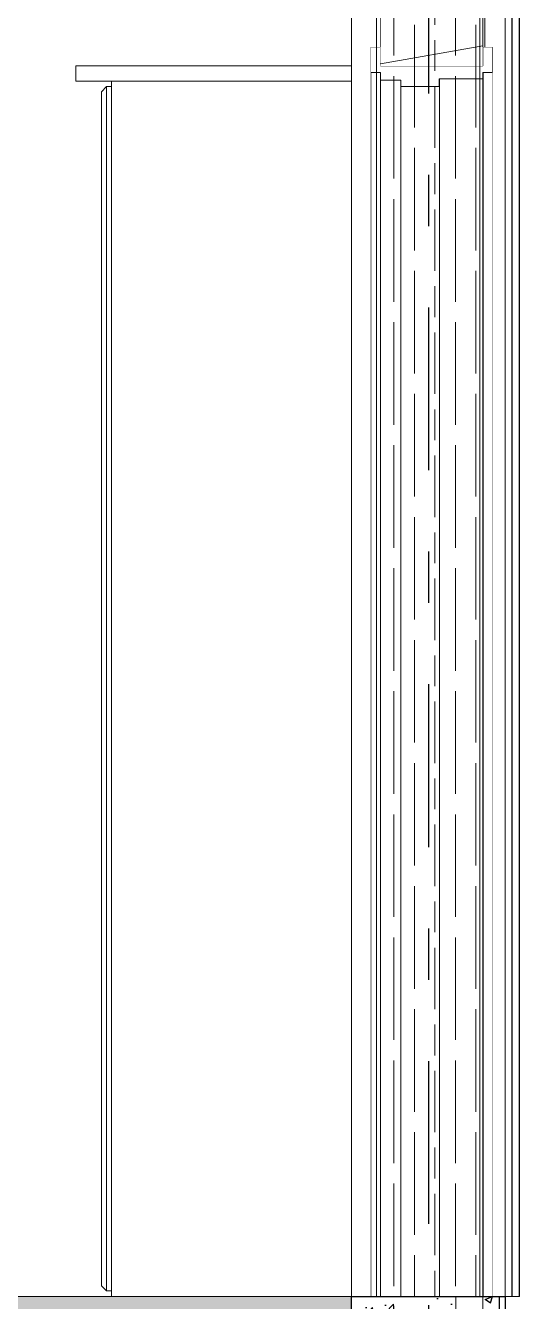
# Model space of a CAD drawing. Header units: metres. Extents: x -0.7 to 10.5, y -2 to 12.8.
# Drawn here: x 8.254 to 9.218, y 4.19 to 6.679 of the extents above; entities that cross this region are included whole.
import ezdxf
from ezdxf.enums import TextEntityAlignment as Align

# ---------------------------------------------------------------- set-up
doc = ezdxf.new("R2010")
doc.units = ezdxf.units.M
doc.header["$MEASUREMENT"] = 0
doc.linetypes.add('DASHDOT', pattern=[25.4, 12.7, -6.35, 0, -6.35])
doc.linetypes.add('Xref_Alzado 1$0$Wipeout_Contour', pattern=[1000, 0, -1000])
for name, color, linetype in [('Eje', 5, 'DASHDOT'), ('TEXTO', 7, 'Continuous'), ('Xref_Alzado 1 Est$0$00-COLUMNAS', 253, 'Continuous'), ('Xref_Alzado 1$0$Archicad Doors', 7, 'Continuous'), ('Xref_Alzado 1$0$Estructura - Muros', 7, 'Continuous'), ('Xref_Alzado 1$0$Estructura - Vigas y Pilares', 7, 'Continuous'), ('Xref_Alzado 1$0$Interior - Mobiliario', 7, 'Continuous')]:
    doc.layers.add(name, color=color, linetype=linetype)
for name, color, linetype, lineweight in [('Xref_Alzado 1 Est$0$00-MADERA', 42, 'Continuous', 13), ('Xref_Alzado 1 Est$0$00-VIGAS', 4, 'Continuous', 13), ('Xref_Alzado 1$0$Archicad Doors_Pen_No__23', 7, 'Continuous', 18), ('Xref_Alzado 1$0$Estructura - Muros_Pen_No__1', 7, 'Continuous', 13), ('Xref_Alzado 1$0$Estructura - Muros_Pen_No__175', 9, 'Continuous', 13)]:
    doc.layers.add(name, color=color, linetype=linetype, lineweight=lineweight)
for name, color, linetype, lineweight, true_color in [('Xref_Alzado 1$0$Archicad Doors_Pen_No__3', 7, 'Continuous', 18, 0xff6600), ('Xref_Alzado 1$0$Archicad Doors_Pen_No__81', 7, 'Continuous', 13, 0x6a6a6a), ('Xref_Alzado 1$0$Estructura - Muros_Pen_No__81', 7, 'Continuous', 13, 0x6a6a6a), ('Xref_Alzado 1$0$Estructura - Vigas y Pilares_Pen_No__81', 7, 'Continuous', 13, 0x6a6a6a), ('Xref_Alzado 1$0$Interior - Mobiliario _Pen_No__81', 7, 'Continuous', 13, 0x6a6a6a)]:
    doc.layers.add(name, color=color, linetype=linetype, lineweight=lineweight, true_color=true_color)
doc.styles.add('Arial', font='arial.ttf')
pattern_1 = [(10, (0, 0), (-15.6283, 88.6327), [])]

# ---------------------------------------------------------------- blocks, each defined once
blk = doc.blocks.new('Xref_Alzado 1 Est')
at = {"layer": 'Xref_Alzado 1 Est$0$00-COLUMNAS'}
h = blk.add_hatch(dxfattribs=at)
h.set_pattern_fill('AR-CONC', color=256, scale=0.02)
h.set_pattern_definition([(50, (27.2878, 3.3), (0.143452, -0.0125504), [0.015, -0.165]), (355, (27.2878, 3.3), (-0.0277503, 0.1504384), [0.012, -0.132]), (100.45144, (27.29976, 3.29895), (0.1157018, 0.137888), [0.012748, -0.1402284]), (46.1842, (27.2878, 3.34), (0.2134483, -0.0331039), [0.0225, -0.2475]), (96.6356, (27.3056, 3.33724), (0.1869324, 0.1948237), [0.019122, -0.2103428]), (351.1842, (27.2878, 3.34), (0.1869324, 0.1948237), [0.018, -0.198]), (21, (27.3078, 3.33), (0.1193814, -0.0805238), [0.015, -0.165]), (326, (27.3078, 3.33), (0.0486631, 0.14503), [0.012, -0.132]), (71.45144, (27.31775, 3.32329), (0.1680445, 0.0645062), [0.012748, -0.1402284]), (37.5, (27.287805, 3.3), (0.00243197, 0.06657877), [0, -0.1304, 0, -0.134, 0, -0.1325]), (7.5, (27.287805, 3.3), (0.0526139, 0.07888234), [0, -0.0764, 0, -0.1274, 0, -0.0505]), (327.5, (27.243205, 3.3), (0.10676449, -0.00451097), [0, -0.05, 0, -0.156, 0, -0.207]), (317.5, (27.223205, 3.3), (0.11663723, 0.020021), [0, -0.065, 0, -0.1036, 0, -0.147])])
h.paths.add_polyline_path([(9.4167, 3.3), (9.1165, 3.3), (9.1165, 0.3), (9.4167, 0.3)])
at = {"layer": 'Xref_Alzado 1 Est$0$00-MADERA'}
h = blk.add_hatch(dxfattribs=at)
h.set_pattern_fill('GOST_WOOD', color=256, scale=0.02)
h.set_pattern_definition([(90, (3.0129, -1e-07), (0.12, -7e-18), [0.2, -0.04]), (90, (3.0529, -0.04), (0.12, -7e-18), [0.12, -0.03, 0.06, -0.03]), (90, (3.0929, -0.1), (0.12, -7e-18), [0.2, -0.04])])
h.paths.add_polyline_path([(9.1651, 3.3), (9.3673, 3.3), (9.3673, 7.0041), (9.1651, 6.95)])
at = {"layer": 'Xref_Alzado 1 Est$0$00-VIGAS'}
h = blk.add_hatch(dxfattribs=at)
h.set_pattern_fill('AR-CONC', color=256, scale=0.02)
h.set_pattern_definition([(50, (3.06188, 0), (0.143452, -0.0125504), [0.015, -0.165]), (355, (3.06188, 0), (-0.0277503, 0.1504384), [0.012, -0.132]), (100.4514, (3.07383, -0.00105), (0.1157018, 0.137888), [0.012748, -0.1402284]), (46.1842, (3.06188, 0.04), (0.2134483, -0.033104), [0.0225, -0.2475]), (96.6356, (3.07966, 0.03724), (0.1869324, 0.194824), [0.019122, -0.210343]), (351.184, (3.06188, 0.04), (0.1869324, 0.194824), [0.018, -0.198]), (21, (3.08188, 0.03), (0.1193814, -0.0805238), [0.015, -0.165]), (326, (3.08188, 0.03), (0.048663, 0.14503), [0.012, -0.132]), (71.4514, (3.09182, 0.02329), (0.1680445, 0.0645062), [0.012748, -0.1402284]), (37.5, (3.061876, 0), (0.00243197, 0.06657877), [0, -0.1304, 0, -0.134, 0, -0.1325]), (7.5, (3.061876, 0), (0.0526139, 0.07888234), [0, -0.0764, 0, -0.1274, 0, -0.0505]), (327.5, (3.017276, 0), (0.1067645, -0.00451097), [0, -0.05, 0, -0.156, 0, -0.207]), (317.5, (2.99728, 0), (0.1166372, 0.020021), [0, -0.065, 0, -0.1036, 0, -0.147])])
h.paths.add_polyline_path([(3.4157, 3.3), (3.4157, 2.85), (9.1165, 2.85), (9.1165, 3.3)])
at = {"layer": 'Xref_Alzado 1 Est$0$00-COLUMNAS'}
blk.add_lwpolyline([(9.1165, 3.3), (9.4167, 3.3), (9.4167, 0.3), (9.1165, 0.3)], close=True, dxfattribs=at)
at = {"layer": 'Xref_Alzado 1 Est$0$00-MADERA'}
blk.add_lwpolyline([(9.3673, 3.3), (9.1651, 3.3), (9.1651, 6.95), (9.3673, 7.0041)], close=True, dxfattribs=at)
at = {"layer": 'Xref_Alzado 1 Est$0$00-VIGAS'}
blk.add_lwpolyline([(9.1165, 3.3), (3.4157, 3.3), (3.4157, 2.85), (9.1165, 2.85)], close=True, dxfattribs=at)
blk = doc.blocks.new('Xref_Alzado 1$0$Section Element_10')
at = {"layer": 'Xref_Alzado 1$0$Archicad Doors_Pen_No__23', "color": 7, "linetype": 'Continuous', "lineweight": 18}
blk.add_line((-8986.1, 2400), (-9101.1, 2400), dxfattribs=at)
at = {"layer": 'Xref_Alzado 1$0$Archicad Doors_Pen_No__3', "color": 30, "linetype": 'Continuous', "lineweight": 18, "true_color": 0xff6600}
for p, q in [((-9101.1, 2437), (-9120.1, 2437)), ((-9101.1, 2437), (-9101.1, 2400)), ((-8901.1, 2437), (-8901.1, 2400)), ((-8901.1, 2400), (-8986.1, 2400))]:
    blk.add_line(p, q, dxfattribs=at)
at = {"color": 254, "linetype": 'Xref_Alzado 1$0$Wipeout_Contour', "lineweight": 0, "ltscale": 46462.553164}
blk.add_wipeout([(-9119.7, 2387), (-9119.7, 0), (-9101.1, 0), (-9101.1, 2372), (-9101.1, 2387)], dxfattribs=at).dxf.layer = 'Xref_Alzado 1$0$Archicad Doors'
at = {"color": 254, "linetype": 'Xref_Alzado 1$0$Wipeout_Contour', "lineweight": 0, "ltscale": 36393.152179}
blk.add_wipeout([(-8985.8, 0), (-8900.8, 0), (-8900.8, 2375), (-8985.8, 2375)], dxfattribs=at).dxf.layer = 'Xref_Alzado 1$0$Archicad Doors'
at = {"layer": 'Xref_Alzado 1$0$Archicad Doors_Pen_No__23', "color": 7, "linetype": 'Continuous', "lineweight": 18}
blk.add_line((-9101.1, 2387), (-9101.1, 2372), dxfattribs=at)
at = {"layer": 'Xref_Alzado 1$0$Archicad Doors_Pen_No__3', "color": 30, "linetype": 'Continuous', "lineweight": 18, "true_color": 0xff6600}
for p in [(-9120.1, 2437), (-9101.1, 2387)]:
    blk.add_line(p, (-9120.1, 2387), dxfattribs=at)
at = {"layer": 'Xref_Alzado 1$0$Archicad Doors_Pen_No__3', "color": 30, "linetype": 'Continuous', "lineweight": 18, "true_color": 0xff6600, "flags": 128}
blk.add_lwpolyline([(-9101.1, 2372), (-9101.1, 2272), (-9101.1, 200), (-9101.1, 0)], dxfattribs=at)
at = {"layer": 'Xref_Alzado 1$0$Archicad Doors_Pen_No__81', "color": 251, "linetype": 'Continuous', "lineweight": 13, "true_color": 0x6a6a6a}
blk.add_line((-9119.7, 0), (-9119.7, 2387), dxfattribs=at)
at = {"color": 254, "linetype": 'Xref_Alzado 1$0$Wipeout_Contour', "lineweight": 0, "ltscale": 36229.019838}
blk.add_wipeout([(-8900.8, 2375), (-8900.8, 0), (-8900.7, 0), (-8900.7, 2387)], dxfattribs=at).dxf.layer = 'Xref_Alzado 1$0$Archicad Doors'
at = {"color": 254, "linetype": 'Xref_Alzado 1$0$Wipeout_Contour', "lineweight": 0, "ltscale": 36700.4191}
blk.add_wipeout([(-9060.8, 0), (-8985.8, 0), (-8985.8, 2360), (-9060.8, 2360)], dxfattribs=at).dxf.layer = 'Xref_Alzado 1$0$Archicad Doors'
at = {"color": 254, "linetype": 'Xref_Alzado 1$0$Wipeout_Contour', "lineweight": 0, "ltscale": 46461.198128}
blk.add_wipeout([(-8986.1, 2360), (-8985.8, 2360), (-8985.8, 2360), (-8985.8, 2375), (-8986.1, 2375)], dxfattribs=at).dxf.layer = 'Xref_Alzado 1$0$Archicad Doors'
at = {"color": 254, "linetype": 'Xref_Alzado 1$0$Wipeout_Contour', "lineweight": 0, "ltscale": 36855.500689}
blk.add_wipeout([(-8900.7, 2387), (-8901.1, 2387), (-8901.1, 2375), (-8900.8, 2375)], dxfattribs=at).dxf.layer = 'Xref_Alzado 1$0$Archicad Doors'
at = {"color": 254, "linetype": 'Xref_Alzado 1$0$Wipeout_Contour', "lineweight": 0, "ltscale": 36809.368479}
blk.add_wipeout([(-9061.1, 2272), (-9061.1, 200), (-9060.8, 200), (-9060.8, 2272)], dxfattribs=at).dxf.layer = 'Xref_Alzado 1$0$Archicad Doors'
at = {"layer": 'Xref_Alzado 1$0$Archicad Doors_Pen_No__23', "color": 7, "linetype": 'Continuous', "lineweight": 18}
blk.add_line((-8986.1, 2375), (-8986.1, 2360), dxfattribs=at)
at = {"layer": 'Xref_Alzado 1$0$Archicad Doors_Pen_No__81', "color": 251, "linetype": 'Continuous', "lineweight": 13, "true_color": 0x6a6a6a}
for p, q in [((-8985.8, 0), (-8985.8, 2375)), ((-8985.8, 2360), (-8986.1, 2360)), ((-8985.8, 0), (-8985.8, 2360))]:
    blk.add_line(p, q, dxfattribs=at)
at = {"color": 254, "linetype": 'Xref_Alzado 1$0$Wipeout_Contour', "lineweight": 0, "ltscale": 36194.691514}
blk.add_wipeout([(-8881.7, 0), (-8881.7, 2387), (-8900.7, 2387), (-8900.7, 0)], dxfattribs=at).dxf.layer = 'Xref_Alzado 1$0$Archicad Doors'
at = {"color": 254, "linetype": 'Xref_Alzado 1$0$Wipeout_Contour', "lineweight": 0, "ltscale": 37409.521303}
blk.add_wipeout([(-9060.8, 2360), (-9061.1, 2360), (-9061.1, 2272), (-9060.8, 2272)], dxfattribs=at).dxf.layer = 'Xref_Alzado 1$0$Archicad Doors'
at = {"color": 254, "linetype": 'Xref_Alzado 1$0$Wipeout_Contour', "lineweight": 0, "ltscale": 36248.328792}
blk.add_wipeout([(-9061.1, 0), (-9060.8, 0), (-9060.8, 200), (-9061.1, 200)], dxfattribs=at).dxf.layer = 'Xref_Alzado 1$0$Archicad Doors'
at = {"layer": 'Xref_Alzado 1$0$Archicad Doors_Pen_No__23', "color": 7, "linetype": 'Continuous', "lineweight": 18}
for p in [(-9061.1, 2372), (-8986.1, 2360)]:
    blk.add_line(p, (-9061.1, 2360), dxfattribs=at)
at = {"layer": 'Xref_Alzado 1$0$Archicad Doors_Pen_No__3', "color": 30, "linetype": 'Continuous', "lineweight": 18, "true_color": 0xff6600}
for p, q in [((-9061.1, 2372), (-9101.1, 2372)), ((-8901.1, 2375), (-8986.1, 2375)), ((-8901.1, 2387), (-8901.1, 2375)), ((-9061.1, 0), (-9101.1, 0))]:
    blk.add_line(p, q, dxfattribs=at)
at = {"layer": 'Xref_Alzado 1$0$Archicad Doors_Pen_No__3', "color": 30, "linetype": 'Continuous', "lineweight": 18, "true_color": 0xff6600, "flags": 128}
blk.add_lwpolyline([(-9061.1, 2360), (-9061.1, 2272), (-9061.1, 200), (-9061.1, 0)], dxfattribs=at)
at = {"layer": 'Xref_Alzado 1$0$Archicad Doors_Pen_No__81', "color": 251, "linetype": 'Continuous', "lineweight": 13, "true_color": 0x6a6a6a}
for p, q in [((-8900.8, 2375), (-8901.1, 2375)), ((-8900.8, 0), (-8900.8, 2375)), ((-8900.7, 0), (-8900.7, 2387)), ((-9060.8, 2360), (-9060.8, 0)), ((-8900.7, 0), (-8900.8, 0))]:
    blk.add_line(p, q, dxfattribs=at)
at = {"color": 254, "linetype": 'Xref_Alzado 1$0$Wipeout_Contour', "lineweight": 0, "ltscale": 36170.107643}
blk.add_wipeout([(-8881.6, 0), (-8881.6, 2437), (-8881.7, 2387), (-8881.7, 0)], dxfattribs=at).dxf.layer = 'Xref_Alzado 1$0$Archicad Doors'
at = {"layer": 'Xref_Alzado 1$0$Archicad Doors_Pen_No__81', "color": 251, "linetype": 'Continuous', "lineweight": 13, "true_color": 0x6a6a6a}
for p, q in [((-8881.7, 0), (-8900.7, 0)), ((-8881.6, 0), (-8881.7, 0))]:
    blk.add_line(p, q, dxfattribs=at)
at = {"color": 254, "linetype": 'Xref_Alzado 1$0$Wipeout_Contour', "lineweight": 0, "ltscale": 36814.109583}
blk.add_wipeout([(-8881.6, 2437), (-8882.1, 2437), (-8882.1, 2387), (-8881.7, 2387)], dxfattribs=at).dxf.layer = 'Xref_Alzado 1$0$Archicad Doors'
at = {"layer": 'Xref_Alzado 1$0$Archicad Doors_Pen_No__3', "color": 30, "linetype": 'Continuous', "lineweight": 18, "true_color": 0xff6600}
for p, q in [((-8882.1, 2437), (-8901.1, 2437)), ((-8882.1, 2437), (-8882.1, 2387)), ((-8882.1, 2387), (-8901.1, 2387))]:
    blk.add_line(p, q, dxfattribs=at)
at = {"layer": 'Xref_Alzado 1$0$Archicad Doors_Pen_No__81', "color": 251, "linetype": 'Continuous', "lineweight": 13, "true_color": 0x6a6a6a}
for p, q in [((-8882.1, 2437), (-8881.6, 2437)), ((-8881.6, 2437), (-8881.6, 0)), ((-8881.7, 2387), (-8882.1, 2387)), ((-8881.7, 0), (-8881.7, 2387))]:
    blk.add_line(p, q, dxfattribs=at)
blk = doc.blocks.new('Xref_Alzado 1$0$Section Element_23')
at = {"color": 254, "linetype": 'Xref_Alzado 1$0$Wipeout_Contour', "lineweight": 0, "ltscale": 39284.084028}
blk.add_wipeout([(-8900.6, 4082.7), (-8892.3, 4074.4), (-8892.3, 4240), (-8900.6, 4240)], dxfattribs=at).dxf.layer = 'Xref_Alzado 1$0$Estructura - Muros'
at = {"color": 254, "linetype": 'Xref_Alzado 1$0$Wipeout_Contour', "lineweight": 0, "ltscale": 37235.418244}
blk.add_wipeout([(-8896.9, 2999.7), (-8901.1, 2999.7), (-8901.1, 2437), (-8896.9, 2437)], dxfattribs=at).dxf.layer = 'Xref_Alzado 1$0$Estructura - Muros'
at = {"color": 254, "linetype": 'Xref_Alzado 1$0$Wipeout_Contour', "lineweight": 0, "ltscale": 39234.757255}
blk.add_wipeout([(-8887, 4082.6), (-8878.8, 4074.4), (-8878.8, 4240), (-8887, 4240)], dxfattribs=at).dxf.layer = 'Xref_Alzado 1$0$Estructura - Muros'
at = {"color": 254, "linetype": 'Xref_Alzado 1$0$Wipeout_Contour', "lineweight": 0, "ltscale": 37607.011283}
blk.add_wipeout([(-9101.1, 2400), (-8901.1, 2400), (-8901.1, 2999.7), (-9101.1, 2999.7)], dxfattribs=at).dxf.layer = 'Xref_Alzado 1$0$Estructura - Muros'
at = {"layer": 'Xref_Alzado 1$0$Estructura - Muros_Pen_No__175', "linetype": 'Continuous', "lineweight": 13}
h = blk.add_hatch(dxfattribs=at)
h.set_pattern_fill('MADERA', color=9, style=0, pattern_type=2)
h.set_pattern_definition(pattern_1)
h.paths.add_polyline_path([(-9101.1, 2400), (-8901.1, 2400), (-8901.1, 2999.7), (-9101.1, 2999.7)])
at = {"layer": 'Xref_Alzado 1$0$Estructura - Muros_Pen_No__1', "color": 7, "linetype": 'Continuous', "lineweight": 13}
for p, q in [((-9101.1, 2999.7), (-9101.1, 2437)), ((-8901.1, 2999.7), (-8901.1, 2437))]:
    blk.add_line(p, q, dxfattribs=at)
at = {"color": 254, "linetype": 'Xref_Alzado 1$0$Wipeout_Contour', "lineweight": 0, "ltscale": 39204.587157}
blk.add_wipeout([(-8873.4, 4240), (-8878.8, 4240), (-8878.8, 4074.4), (-8873.4, 4069)], dxfattribs=at).dxf.layer = 'Xref_Alzado 1$0$Estructura - Muros'
at = {"layer": 'Xref_Alzado 1$0$Estructura - Muros_Pen_No__81', "color": 251, "linetype": 'Continuous', "lineweight": 13, "true_color": 0x6a6a6a}
for p, q in [((-8873.4, 4240), (-8873.4, 4074.4)), ((-8873.4, 4074.4), (-8873.4, 4069))]:
    blk.add_line(p, q, dxfattribs=at)
at = {"color": 254, "linetype": 'Xref_Alzado 1$0$Wipeout_Contour', "lineweight": 0, "ltscale": 39253.627038}
blk.add_wipeout([(-8892.3, 4240), (-8892.3, 4074.4), (-8887, 4069), (-8887, 4240)], dxfattribs=at).dxf.layer = 'Xref_Alzado 1$0$Estructura - Muros'
at = {"layer": 'Xref_Alzado 1$0$Estructura - Muros_Pen_No__81', "color": 251, "linetype": 'Continuous', "lineweight": 13, "true_color": 0x6a6a6a}
for p, q in [((-8873.4, 4240), (-8878.8, 4240)), ((-8878.8, 4240), (-8878.8, 4074.4))]:
    blk.add_line(p, q, dxfattribs=at)
at = {"color": 254, "linetype": 'Xref_Alzado 1$0$Wipeout_Contour', "lineweight": 0, "ltscale": 67602.618593}
blk.add_wipeout([(-8901.1, 3299.7), (-8896.9, 3299.7), (-8896.9, 3687.5), (-8900.6, 3691.1), (-8900.6, 3693.9), (-8900.6, 4240), (-8901.1, 4240)], dxfattribs=at).dxf.layer = 'Xref_Alzado 1$0$Estructura - Muros'
at = {"layer": 'Xref_Alzado 1$0$Estructura - Muros_Pen_No__81', "color": 251, "linetype": 'Continuous', "lineweight": 13, "true_color": 0x6a6a6a}
for p, q in [((-8878.8, 4240), (-8887, 4240)), ((-8887, 4240), (-8887, 4074.4)), ((-8887, 4074.4), (-8887, 4069))]:
    blk.add_line(p, q, dxfattribs=at)
at = {"color": 254, "linetype": 'Xref_Alzado 1$0$Wipeout_Contour', "lineweight": 0, "ltscale": 39073.66055}
blk.add_wipeout([(-9101.1, 3299.7), (-8901.1, 3299.7), (-8901.1, 4240), (-9101.1, 4240)], dxfattribs=at).dxf.layer = 'Xref_Alzado 1$0$Estructura - Muros'
at = {"layer": 'Xref_Alzado 1$0$Estructura - Muros_Pen_No__175', "linetype": 'Continuous', "lineweight": 13}
h = blk.add_hatch(dxfattribs=at)
h.set_pattern_fill('MADERA', color=9, style=0, pattern_type=2)
h.set_pattern_definition(pattern_1)
h.paths.add_polyline_path([(-9101.1, 3299.7), (-8901.1, 3299.7), (-8901.1, 4240), (-9101.1, 4240)])
at = {"layer": 'Xref_Alzado 1$0$Estructura - Muros_Pen_No__1', "color": 7, "linetype": 'Continuous', "lineweight": 13}
for p, q in [((-9101.1, 4240), (-9101.1, 3299.7)), ((-8901.1, 4240), (-9101.1, 4240)), ((-8901.1, 4240), (-8901.1, 3299.7))]:
    blk.add_line(p, q, dxfattribs=at)
at = {"layer": 'Xref_Alzado 1$0$Estructura - Muros_Pen_No__81', "color": 251, "linetype": 'Continuous', "lineweight": 13, "true_color": 0x6a6a6a}
for p, q in [((-8900.6, 4240), (-8901.1, 4240)), ((-8900.6, 4240), (-8900.6, 4074.4)), ((-8892.3, 4240), (-8900.6, 4240)), ((-8892.3, 4240), (-8892.3, 4074.4)), ((-8887, 4240), (-8892.3, 4240)), ((-8900.6, 4074.4), (-8900.6, 3691.1)), ((-8896.9, 3300), (-8896.9, 3687.5))]:
    blk.add_line(p, q, dxfattribs=at)
blk = doc.blocks.new('Xref_Alzado 1$0$Section Element_24')
at = {"layer": 'Xref_Alzado 1$0$Estructura - Muros_Pen_No__81', "color": 251, "linetype": 'Continuous', "lineweight": 13, "true_color": 0x6a6a6a}
blk.add_line((-8869.1, -293.9), (-8869.1, 0), dxfattribs=at)
at = {"color": 254, "linetype": 'Xref_Alzado 1$0$Wipeout_Contour', "lineweight": 0, "ltscale": 54895.506877}
blk.add_wipeout([(-8901.1, 0), (-8953.7, 0), (-8953.7, -300), (-9101.1, -300), (-9101.1, -2999.3), (-8901.1, -2999.3)], dxfattribs=at).dxf.layer = 'Xref_Alzado 1$0$Estructura - Muros'
at = {"layer": 'Xref_Alzado 1$0$Estructura - Muros_Pen_No__1', "color": 7, "linetype": 'Continuous', "lineweight": 13}
for p, q in [((-8953.7, 0), (-8953.7, -300)), ((-8901.1, 0), (-8953.7, 0)), ((-8901.1, 0), (-8901.1, -2999.3))]:
    blk.add_line(p, q, dxfattribs=at)
at = {"layer": 'Xref_Alzado 1$0$Estructura - Muros_Pen_No__81', "color": 251, "linetype": 'Continuous', "lineweight": 13, "true_color": 0x6a6a6a}
blk.add_line((-8900.8, 0), (-8901.1, 0), dxfattribs=at)
blk = doc.blocks.new('Xref_Alzado 1$0$Section Element_44')
at = {"color": 254, "linetype": 'Xref_Alzado 1$0$Wipeout_Contour', "lineweight": 0, "ltscale": 35484.87453}
blk.add_wipeout([(-8868.4, 0), (-8869.1, 0), (-8869.1, -293.9), (-8868.4, -293.9)], dxfattribs=at).dxf.layer = 'Xref_Alzado 1$0$Estructura - Muros'
at = {"layer": 'Xref_Alzado 1$0$Estructura - Muros_Pen_No__81', "color": 251, "linetype": 'Continuous', "lineweight": 13, "true_color": 0x6a6a6a}
blk.add_line((-8868.4, -293.9), (-8868.4, 0), dxfattribs=at)
blk = doc.blocks.new('Xref_Alzado 1$0$Section Element_64')
at = {"color": 254, "linetype": 'Xref_Alzado 1$0$Wipeout_Contour', "lineweight": 0, "ltscale": 38156.484388}
blk.add_wipeout([(-9625.9, 0), (-9157.7, 0), (-9157.7, 2370), (-9625.9, 2370)], dxfattribs=at).dxf.layer = 'Xref_Alzado 1$0$Interior - Mobiliario'
at = {"color": 254, "linetype": 'Xref_Alzado 1$0$Wipeout_Contour', "lineweight": 0, "ltscale": 38896.328725}
blk.add_wipeout([(-9695.9, 2370), (-9157.7, 2370), (-9157.7, 2400), (-9695.9, 2400)], dxfattribs=at).dxf.layer = 'Xref_Alzado 1$0$Interior - Mobiliario'
at = {"layer": 'Xref_Alzado 1$0$Interior - Mobiliario _Pen_No__81', "color": 251, "linetype": 'Continuous', "lineweight": 13, "true_color": 0x6a6a6a}
for p, q in [((-9695.9, 2400), (-9157.7, 2400)), ((-9695.9, 2370), (-9695.9, 2400))]:
    blk.add_line(p, q, dxfattribs=at)
at = {"color": 254, "linetype": 'Xref_Alzado 1$0$Wipeout_Contour', "lineweight": 0, "ltscale": 39093.201749}
blk.add_wipeout([(-9625.9, 2359.5), (-9635.9, 2359.5), (-9635.9, 10.5), (-9625.9, 10.5)], dxfattribs=at).dxf.layer = 'Xref_Alzado 1$0$Interior - Mobiliario'
at = {"color": 254, "linetype": 'Xref_Alzado 1$0$Wipeout_Contour', "lineweight": 0, "ltscale": 39130.134168}
blk.add_wipeout([(-9635.9, 2359.5), (-9645.8, 2349.5), (-9645.8, 20.5), (-9635.9, 10.5)], dxfattribs=at).dxf.layer = 'Xref_Alzado 1$0$Interior - Mobiliario'
at = {"layer": 'Xref_Alzado 1$0$Interior - Mobiliario _Pen_No__81', "color": 251, "linetype": 'Continuous', "lineweight": 13, "true_color": 0x6a6a6a}
for p, q in [((-9695.9, 2370), (-9625.9, 2370)), ((-9157.7, 2370), (-9625.9, 2370)), ((-9625.9, 0), (-9625.9, 2370)), ((-9635.9, 2359.5), (-9645.8, 2349.5)), ((-9645.8, 20.5), (-9645.8, 2349.5)), ((-9635.9, 10.5), (-9635.9, 2359.5)), ((-9635.9, 2359.5), (-9625.9, 2359.5)), ((-9645.8, 20.5), (-9635.9, 10.5)), ((-9625.9, 10.5), (-9635.9, 10.5))]:
    blk.add_line(p, q, dxfattribs=at)
blk = doc.blocks.new('Xref_Alzado 1$0$Section Element_77')
at = {"color": 254, "linetype": 'Xref_Alzado 1$0$Wipeout_Contour', "lineweight": 0, "ltscale": 75213.924595}
blk.add_wipeout([(-9157.7, 2999.7), (-9157.7, 0), (-9119.7, 0), (-9119.7, 2387), (-9120.1, 2387), (-9120.1, 2437), (-9101.1, 2437), (-9101.1, 2999.7)], dxfattribs=at).dxf.layer = 'Xref_Alzado 1$0$Estructura - Vigas y Pilares'
at = {"color": 254, "linetype": 'Xref_Alzado 1$0$Wipeout_Contour', "lineweight": 0, "ltscale": 54914.819263}
blk.add_wipeout([(-8896.9, 2437), (-8881.6, 2437), (-8881.6, 0), (-8857.7, 0), (-8857.7, 2999.7), (-8896.9, 2999.7)], dxfattribs=at).dxf.layer = 'Xref_Alzado 1$0$Estructura - Vigas y Pilares'
at = {"layer": 'Xref_Alzado 1$0$Estructura - Vigas y Pilares_Pen_No__81', "color": 251, "linetype": 'Continuous', "lineweight": 13, "true_color": 0x6a6a6a}
for p, q in [((-9157.7, 0), (-9157.7, 2999.7)), ((-8896.9, 2999.7), (-8896.9, 2437))]:
    blk.add_line(p, q, dxfattribs=at)
at = {"color": 254, "linetype": 'Xref_Alzado 1$0$Wipeout_Contour', "lineweight": 0, "ltscale": 36417.342559}
blk.add_wipeout([(-8856.7, 0), (-8856.7, 2999.7), (-8857.7, 2999.7), (-8857.7, 0)], dxfattribs=at).dxf.layer = 'Xref_Alzado 1$0$Estructura - Vigas y Pilares'
at = {"layer": 'Xref_Alzado 1$0$Estructura - Vigas y Pilares_Pen_No__81', "color": 251, "linetype": 'Continuous', "lineweight": 13, "true_color": 0x6a6a6a}
for p, q in [((-8857.7, 0), (-8857.7, 2999.7)), ((-8856.7, 0), (-8856.7, 2999.7)), ((-8881.6, 0), (-8857.7, 0)), ((-8857.7, 0), (-8856.7, 0))]:
    blk.add_line(p, q, dxfattribs=at)
blk = doc.blocks.new('Xref_Alzado 1$0$Section Element_78')
at = {"color": 254, "linetype": 'Xref_Alzado 1$0$Wipeout_Contour', "lineweight": 0, "ltscale": 36390.759523}
blk.add_wipeout([(-8844.1, 2999.7), (-8856.7, 2999.7), (-8856.7, 0), (-8844.1, 0)], dxfattribs=at).dxf.layer = 'Xref_Alzado 1$0$Estructura - Vigas y Pilares'
at = {"color": 254, "linetype": 'Xref_Alzado 1$0$Wipeout_Contour', "lineweight": 0, "ltscale": 36364.176305}
blk.add_wipeout([(-8843.1, 0), (-8843.1, 2999.7), (-8844.1, 2999.7), (-8844.1, 0)], dxfattribs=at).dxf.layer = 'Xref_Alzado 1$0$Estructura - Vigas y Pilares'
at = {"layer": 'Xref_Alzado 1$0$Estructura - Vigas y Pilares_Pen_No__81', "color": 251, "linetype": 'Continuous', "lineweight": 13, "true_color": 0x6a6a6a}
for p, q in [((-8844.1, 0), (-8844.1, 2999.7)), ((-8843.1, 0), (-8843.1, 2999.7)), ((-8856.7, 0), (-8844.1, 0)), ((-8844.1, 0), (-8843.1, 0))]:
    blk.add_line(p, q, dxfattribs=at)
blk = doc.blocks.new('Xref_Alzado 1$0$Section Element_79')
at = {"color": 254, "linetype": 'Xref_Alzado 1$0$Wipeout_Contour', "lineweight": 0, "ltscale": 36311.05783}
blk.add_wipeout([(-8830.4, 2999.7), (-8830.4, 0), (-8829.4, 0), (-8829.4, 2999.7)], dxfattribs=at).dxf.layer = 'Xref_Alzado 1$0$Estructura - Vigas y Pilares'
at = {"color": 254, "linetype": 'Xref_Alzado 1$0$Wipeout_Contour', "lineweight": 0, "ltscale": 36337.617162}
blk.add_wipeout([(-8830.4, 2999.7), (-8843.1, 2999.7), (-8843.1, 0), (-8830.4, 0)], dxfattribs=at).dxf.layer = 'Xref_Alzado 1$0$Estructura - Vigas y Pilares'
at = {"layer": 'Xref_Alzado 1$0$Estructura - Vigas y Pilares_Pen_No__81', "color": 251, "linetype": 'Continuous', "lineweight": 13, "true_color": 0x6a6a6a}
for p, q in [((-8830.4, 0), (-8830.4, 2999.7)), ((-8829.4, 0), (-8829.4, 2999.7)), ((-8843.1, 0), (-8830.4, 0)), ((-8830.4, 0), (-8829.4, 0))]:
    blk.add_line(p, q, dxfattribs=at)
blk = doc.blocks.new('Xref_Alzado 1')
at = {"layer": 'Xref_Alzado 1$0$Archicad Doors', "lineweight": 0, "xscale": 0.001, "yscale": 0.001, "zscale": 0.001}
blk.add_blockref('Xref_Alzado 1$0$Section Element_10', (18.274, 3.3), dxfattribs=at)
at = {"layer": 'Xref_Alzado 1$0$Estructura - Muros', "lineweight": 0, "xscale": 0.001, "yscale": 0.001, "zscale": 0.001}
for name in ['Xref_Alzado 1$0$Section Element_23', 'Xref_Alzado 1$0$Section Element_24']:
    blk.add_blockref(name, (18.274, 3.3), dxfattribs=at)
blk.add_blockref('Xref_Alzado 1$0$Section Element_44', (18.274, 3.3), dxfattribs=at)
at = {"layer": 'Xref_Alzado 1$0$Interior - Mobiliario', "lineweight": 0, "xscale": 0.001, "yscale": 0.001, "zscale": 0.001}
blk.add_blockref('Xref_Alzado 1$0$Section Element_64', (18.274, 3.3), dxfattribs=at)
at = {"layer": 'Xref_Alzado 1$0$Estructura - Vigas y Pilares', "lineweight": 0, "xscale": 0.001, "yscale": 0.001, "zscale": 0.001}
blk.add_blockref('Xref_Alzado 1$0$Section Element_77', (18.274, 3.3), dxfattribs=at)
blk.add_blockref('Xref_Alzado 1$0$Section Element_78', (18.274, 3.3), dxfattribs=at)
blk.add_blockref('Xref_Alzado 1$0$Section Element_79', (18.274, 3.3), dxfattribs=at)
blk = doc.blocks.new('*U18')
at = {"layer": 'Eje', "ltscale": 0.025}
blk.add_lwpolyline([(0, -3.4221), (0, -16.731)], dxfattribs=at)
at = {"layer": 'TEXTO', "color": 7, "ltscale": 0.025, "style": 'Arial', "width": 0.9, "flags": 8}
for tag, p in [('Eje1', (0, -3.0479)), ('Eje2', (0, -17.1052))]:
    blk.add_attdef(tag, text='', height=0.2, dxfattribs=at).set_placement(p, align=Align.MIDDLE_CENTER)

msp = doc.modelspace()

# ---------------------------------------------------------------- block references
msp.add_blockref('Xref_Alzado 1', (-0.2264, 0.9))

# ---------------------------------------------------------------- next in the draw order: block references
at = {"ltscale": 0.025}
msp.add_blockref('*U18', (9.0402, 15.431), dxfattribs=at)
msp.add_blockref('Xref_Alzado 1 Est', (-0.2264, 0.9))

doc.saveas('drawing.dxf')
